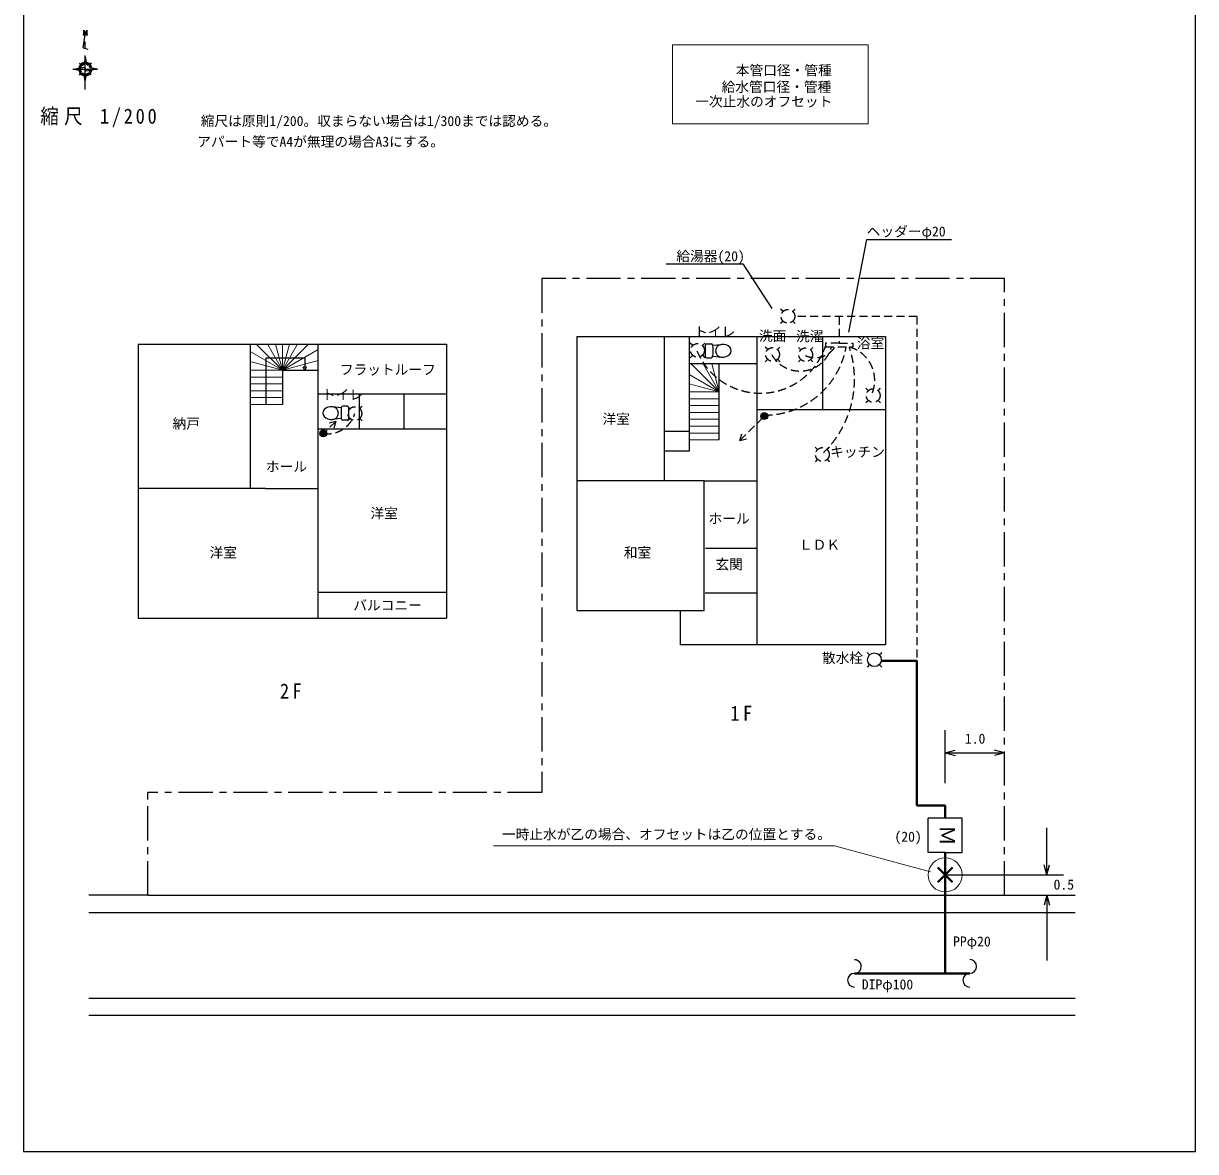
# Model space of a CAD drawing. Units: millimetres, scale not verified, with parts at other scales. Extents: x -68086 to 61897, y -70419 to 69803.
# Drawn here: x -66213 to -32013, y -69819 to -36897 of the extents above; entities that cross this region are included whole.
import ezdxf
from ezdxf.enums import TextEntityAlignment as Align

# ---------------------------------------------------------------- set-up
doc = ezdxf.new("R2010")
doc.units = ezdxf.units.MM
doc.header["$LTSCALE"] = 200
doc.linetypes.add('CHAIN1', pattern=[8, 5, -1, 1, -1])
doc.linetypes.add('DASHED1', pattern=[1.8, 1.2, -0.6])
for name, color, linetype, lineweight in [('0-0_芯', 7, 'Continuous', 25), ('5-0_芯', 7, 'Continuous', 25), ('7-0_凡例他', 6, 'Continuous', 9)]:
    doc.layers.add(name, color=color, linetype=linetype, lineweight=lineweight)
doc.styles.add('ＭＳ 明朝', font='')
doc.styles.get('ＭＳ 明朝').set_extended_font_data('MS Mincho')

msp = doc.modelspace()

# ---------------------------------------------------------------- linework, layer by layer
at = {"layer": '0-0_芯'}
for p, q in [((-66212.8, -23019), (-66212.8, -69819)), ((-32012.8, -69819), (-32012.8, -23019)), ((-66212.8, -69819), (-32012.8, -69819))]:
    msp.add_line(p, q, dxfattribs=at)
at = {"layer": '5-0_芯', "linetype": 'CHAIN1'}
for p, q in [((-64470.6, -37608.6), (-64407.3, -37228.8)), ((-64435.1, -37108.8), (-64467.3, -37108.8)), ((-64467.3, -37228.8), (-64431.3, -37228.8)), ((-64461.3, -37114.8), (-64461.3, -37222.8)), ((-64437.3, -37126.3), (-64437.3, -37222.8)), ((-64384.9, -37213), (-64435.1, -37108.8)), ((-64407.3, -38828.8), (-64407.3, -37228.8)), ((-64347.3, -37108.8), (-64383.3, -37108.8)), ((-64377.3, -37211.2), (-64377.3, -37114.8)), ((-64353.3, -37222.8), (-64353.3, -37114.8)), ((-64470.6, -37608.6), (-64332.3, -37645.7)), ((-64407.3, -37868.8), (-64444.1, -38089.6)), ((-64407.3, -37868.8), (-64370.5, -38089.6)), ((-64767.3, -38228.8), (-64422.5, -38171.3)), ((-64767.3, -38228.8), (-64047.3, -38228.8)), ((-64767.3, -38228.8), (-64546.6, -38265.6)), ((-64577, -38059.1), (-64490.3, -38111.1)), ((-64577, -38059.1), (-64525, -38145.8)), ((-64546.6, -38192), (-64525, -38145.8)), ((-64490.3, -38111.1), (-64444.1, -38089.6)), ((-64422.5, -38171.3), (-64392.1, -38286.2)), ((-64047.3, -38228.8), (-64392.1, -38286.2)), ((-64370.5, -38089.6), (-64324.3, -38111.1)), ((-64237.6, -38059.1), (-64324.3, -38111.1)), ((-64268.1, -38265.6), (-64289.7, -38311.8)), ((-64047.3, -38228.8), (-64268.1, -38192)), ((-64577, -38398.5), (-64490.3, -38346.5)), ((-64444.1, -38368), (-64490.3, -38346.5)), ((-64407.3, -38588.8), (-64444.1, -38368)), ((-64407.3, -38588.8), (-64370.5, -38368)), ((-64324.3, -38346.5), (-64370.5, -38368)), ((-64237.6, -38398.5), (-64324.3, -38346.5)), ((-64237.6, -38398.5), (-64289.7, -38311.8)), ((-62588, -62340.6), (-62588, -59340.6))]:
    msp.add_line(p, q, dxfattribs=at)
at = {"layer": '5-0_芯'}
for p, q in [((-42133.6, -45901.9), (-41607.4, -43202.3)), ((-41607.4, -43202.3), (-39136.6, -43202.3)), ((-47505.5, -50244.2), (-47505.5, -46030.2)), ((-44803.2, -55030.2), (-44803.2, -46030.2)), ((-42902.7, -46030.2), (-42902.7, -47037)), ((-62868.9, -46252.1), (-53868.9, -46252.1)), ((-59592.6, -46257.4), (-59592.6, -49603.1)), ((-57608.6, -54252.1), (-57608.6, -46252.1)), ((-53868.9, -46252.1), (-53868.9, -54252.1)), ((-46308.6, -46623.9), (-46308.6, -46273.9)), ((-46278.6, -46243.9), (-46147.4, -46243.9)), ((-46097.5, -46289.9), (-45846.5, -46263.3)), ((-59129.8, -46652), (-58004.7, -46652)), ((-59129.8, -48015.8), (-59129.8, -46652)), ((-58004.7, -46652), (-58004.7, -46929.2)), ((-44806.1, -46829.5), (-46787.3, -46829.5)), ((-46278.6, -46653.9), (-46147.4, -46653.9)), ((-46097.5, -46607.9), (-45846.5, -46634.6)), ((-45908.5, -49050), (-45908.5, -46829.5)), ((-58655.4, -47015.8), (-57611.6, -47015.8)), ((-58655.4, -47015.8), (-58655.4, -48015.8)), ((-58004.7, -47015.8), (-58054.7, -46929.2)), ((-42902.7, -47037), (-42902.7, -48168.4)), ((-57608.6, -47704.4), (-53868.9, -47704.4)), ((-56415.4, -47704.4), (-56415.4, -48732)), ((-55116.8, -47704.4), (-55116.8, -48732)), ((-56940.5, -48110.2), (-57191.6, -48083.5)), ((-56759.4, -48064.2), (-56890.6, -48064.2)), ((-56729.4, -48094.2), (-56729.4, -48444.2)), ((-44795.6, -48168.4), (-41063.6, -48168.4)), ((-56940.5, -48428.2), (-57191.6, -48454.8)), ((-56759.4, -48474.2), (-56890.6, -48474.2)), ((-57608.6, -48732), (-53868.9, -48732)), ((-47505.5, -48795.2), (-46787.3, -48795.2)), ((-59592.6, -49603.1), (-59592.6, -50466.2)), ((-46347.4, -50244.2), (-44803.2, -50244.2)), ((-59152.8, -50466.2), (-62864.8, -50466.2)), ((-59152.8, -50466.2), (-57608.6, -50466.2)), ((-46310.3, -52210.4), (-44821.3, -52210.4)), ((-57608.6, -53496.7), (-53868.9, -53496.7)), ((-46317.7, -53510.7), (-44803.2, -53510.7)), ((-47050.3, -54030.2), (-47050.3, -55030.2)), ((-59152.8, -54252.1), (-53868.9, -54252.1)), ((-41063.6, -55030.2), (-47050.3, -55030.2)), ((-41523.4, -55325.9), (-41594.1, -55255.2)), ((-41240.5, -55325.9), (-41169.8, -55255.2)), ((-41523.4, -55608.8), (-41594.1, -55679.5)), ((-41240.5, -55608.8), (-41169.8, -55679.5)), ((-39318.6, -59065), (-39318.6, -57518.6)), ((-39318.6, -58184.6), (-39028.9, -58107)), ((-39318.6, -58184.6), (-39028.9, -58262.2)), ((-37588, -58184.6), (-37877.8, -58262.2)), ((-39818.6, -61089.5), (-39818.6, -60089.5)), ((-36355.6, -61707.9), (-36355.6, -60375.9)), ((-39318.6, -61089.5), (-39818.6, -61089.5)), ((-39318.6, -61089.5), (-38818.6, -61089.5)), ((-36355.6, -61744.7), (-36433.2, -61454.9)), ((-36355.6, -61744.7), (-36277.9, -61454.9)), ((-39318.6, -62340.6), (-39318.6, -61744.7)), ((-39318.6, -61744.7), (-35861.5, -61744.7)), ((-36355.6, -61707.9), (-36355.6, -61744.7)), ((-62588, -62340.6), (-64302, -62340.6)), ((-62588, -62340.6), (-37588, -62340.6)), ((-37588, -62340.6), (-35522.5, -62340.6)), ((-36355.6, -62340.6), (-36433.2, -62630.4)), ((-36355.6, -62340.6), (-36355.6, -64242.9)), ((-36355.6, -62340.6), (-36277.9, -62630.4)), ((-64302, -62840.6), (-35522.5, -62840.6)), ((-64302, -65340.6), (-35522.5, -65340.6)), ((-64302, -65840.6), (-35522.5, -65840.6))]:
    msp.add_line(p, q, dxfattribs=at)
at = {"layer": '5-0_芯', "linetype": 'DASHED1'}
for p, q in [((-44047.9, -45303.5), (-44118.6, -45232.8)), ((-43765.1, -45303.5), (-43694.3, -45232.8)), ((-40142.2, -45444.9), (-43706.5, -45444.9)), ((-40142.2, -45444.9), (-40142.2, -55499.7)), ((-44047.9, -45586.3), (-44118.6, -45657)), ((-43765.1, -45586.3), (-43694.3, -45657)), ((-46685.7, -46297.5), (-46756.4, -46226.8)), ((-46402.8, -46297.5), (-46332.1, -46226.8)), ((-44496.7, -46416.2), (-44567.4, -46345.5)), ((-44213.9, -46416.2), (-44143.2, -46345.5)), ((-43529.8, -46422.1), (-43600.5, -46351.4)), ((-43246.9, -46422.1), (-43176.2, -46351.4)), ((-42810.6, -46332.4), (-42010.6, -46332.4)), ((-42010.6, -46232.4), (-42010.6, -46332.4)), ((-46685.7, -46580.4), (-46756.4, -46651.1)), ((-46402.8, -46580.4), (-46332.1, -46651.1)), ((-44496.7, -46699), (-44567.4, -46769.7)), ((-44213.9, -46699), (-44143.2, -46769.7)), ((-43529.8, -46704.9), (-43600.5, -46775.6)), ((-43246.9, -46704.9), (-43176.2, -46775.6)), ((-41560.3, -47614.5), (-41631, -47543.7)), ((-41277.5, -47614.5), (-41206.7, -47543.7)), ((-56683.5, -48139.8), (-56754.3, -48069.1)), ((-56400.7, -48139.8), (-56330, -48069.1)), ((-41560.3, -47897.3), (-41631, -47968)), ((-41277.5, -47897.3), (-41206.7, -47968)), ((-57100.7, -48513.1), (-57528.2, -48940.6)), ((-57100.7, -48513.1), (-57293.9, -48564.9)), ((-57100.7, -48513.1), (-57152.5, -48706.3)), ((-56683.5, -48422.6), (-56754.3, -48493.3)), ((-56400.7, -48422.6), (-56330, -48493.3)), ((-45307.8, -49067), (-44600.7, -48359.9)), ((-45307.8, -49067), (-45256, -48873.8)), ((-45307.8, -49067), (-45114.6, -49015.2)), ((-43043.3, -49334.8), (-43114.1, -49264.1)), ((-42760.5, -49334.8), (-42689.8, -49264.1)), ((-43043.3, -49617.6), (-43114.1, -49688.3)), ((-42760.5, -49617.6), (-42689.8, -49688.3))]:
    msp.add_line(p, q, dxfattribs=at)
at = {"layer": '5-0_芯', "color": 2, "lineweight": 9}
for p, q in [((-58655.4, -47015.8), (-59592.6, -46474.7)), ((-58655.4, -47015.8), (-59419.1, -46252.1)), ((-58655.4, -47015.8), (-59096.3, -46252.1)), ((-58655.4, -47015.8), (-58860, -46252.1)), ((-58655.4, -47015.8), (-58655.4, -46252.1)), ((-58655.4, -47015.8), (-58214.4, -46252.1)), ((-58655.4, -47015.8), (-58450.7, -46252.1)), ((-58655.4, -47015.8), (-57891.7, -46252.1)), ((-58655.4, -47015.8), (-57608.6, -46411.5)), ((-58655.4, -47015.8), (-59592.6, -46764.7)), ((-58655.4, -47015.8), (-57608.6, -46735.4)), ((-45908.5, -47650), (-46729, -46829.5)), ((-45908.5, -47650), (-46382.2, -46829.5)), ((-45908.5, -47650), (-46128.3, -46829.5)), ((-58655.4, -47015.8), (-59593.6, -47015.8)), ((-45908.5, -47650), (-46787.3, -47142.6)), ((-58655.4, -47215.8), (-59593.6, -47215.8)), ((-58655.4, -47415.8), (-59593.6, -47415.8)), ((-45908.5, -47650), (-46787.3, -47414.5)), ((-58655.4, -47615.8), (-59593.6, -47615.8)), ((-58655.4, -47815.8), (-59593.6, -47815.8)), ((-45908.5, -47650), (-46787.3, -47650)), ((-45908.5, -47850), (-46787.3, -47850)), ((-58655.4, -48015.8), (-59593.6, -48015.8)), ((-45908.5, -48050), (-46787.3, -48050)), ((-45908.5, -48250), (-46787.3, -48250)), ((-45908.5, -48450), (-46787.3, -48450)), ((-45908.5, -48650), (-46787.3, -48650)), ((-45908.5, -48850), (-46787.3, -48850)), ((-45908.5, -49050), (-46787.3, -49050))]:
    msp.add_line(p, q, dxfattribs=at)
at = {"layer": '5-0_芯', "color": 3, "lineweight": 40}
for p, q in [((-39318.6, -59718.8), (-40142.2, -59718.8)), ((-39318.6, -60089.5), (-39318.6, -59718.8)), ((-39318.6, -61089.5), (-39318.6, -64618.2)), ((-39318.6, -61744.7), (-39530.8, -61532.6)), ((-39318.6, -61744.7), (-39106.5, -61532.6)), ((-39318.6, -61744.7), (-39530.8, -61956.9)), ((-39318.6, -61744.7), (-39106.5, -61956.9)), ((-41966.6, -64618.2), (-41572.1, -64618.2)), ((-41572.1, -64618.2), (-38600.1, -64618.2))]:
    msp.add_line(p, q, dxfattribs=at)
at = {"layer": '5-0_芯', "linetype": 'CHAIN1'}
for points in [[(-64429.7, -37124.6), (-64379.6, -37228.8), (-64347.3, -37228.8)], [(-64577, -38398.5), (-64525, -38311.8), (-64546.6, -38265.6)], [(-64237.6, -38059.1), (-64289.7, -38145.8), (-64268.1, -38192)], [(-37588, -62340.6), (-37588, -44340.6), (-51088, -44340.6), (-51088, -59340.6), (-62588, -59340.6)]]:
    msp.add_lwpolyline(points, dxfattribs=at)
at = {"layer": '5-0_芯'}
for points in [[(-47464.1, -43911.5), (-45222.1, -43911.5), (-44375.6, -45215.5)], [(-50063.6, -46030.2), (-41063.6, -46030.2), (-41063.6, -55030.2)], [(-50063.6, -46030.2), (-50063.6, -54030.2), (-47050.3, -54030.2)], [(-46787.3, -46035.5), (-46787.3, -49381.1), (-47505.5, -49381.1)], [(-62868.9, -46252.1), (-62868.9, -54252.1), (-59855.7, -54252.1), (-59152.8, -54252.1)], [(-58004.7, -47015.8), (-57954.7, -46929.2), (-58054.7, -46929.2)], [(-47050.3, -54030.2), (-46347.4, -54030.2), (-46347.4, -50244.2), (-50059.4, -50244.2)], [(-39320.3, -58184.6), (-37588, -58184.6), (-37877.8, -58107)], [(-38818.6, -61089.5), (-38818.6, -60089.5), (-39818.6, -60089.5)]]:
    msp.add_lwpolyline(points, dxfattribs=at)
at = {"layer": '5-0_芯', "linetype": 'DASHED1'}
for points in [[(-42410.6, -45449.4), (-42410.6, -46232.4), (-42010.6, -46232.4)], [(-42410.6, -46232.4), (-42810.6, -46232.4), (-42810.6, -46332.4)]]:
    msp.add_lwpolyline(points, dxfattribs=at)
at = {"layer": '5-0_芯', "color": 3, "linetype": 'DASHED1', "lineweight": 40}
msp.add_lwpolyline([(-56411.4, -48718.8), (-56411.6, -48718.8), (-56412.2, -48718.8), (-56412.7, -48718.8), (-56413.3, -48718.8), (-56413.9, -48718.8), (-56414.5, -48718.8), (-56415, -48718.9), (-56415.4, -48718.9)], dxfattribs=at)
at = {"layer": '5-0_芯', "color": 3, "lineweight": 40}
msp.add_lwpolyline([(-40142.2, -59718.8), (-40142.2, -55499.7), (-41184.6, -55499.7)], dxfattribs=at)
at = {"layer": '5-0_芯', "linetype": 'DASHED1'}
for centre in [(-43906.5, -45444.9), (-46544.3, -46438.9), (-44355.3, -46557.6), (-43388.4, -46563.5), (-41418.9, -47755.9), (-56542.1, -48281.2), (-42901.9, -49476.2)]:
    msp.add_circle(centre, 200, dxfattribs=at)
at = {"layer": '5-0_芯'}
for centre, radius in [((-44596.4, -48357.4), 100), ((-44596.4, -48357.4), 90), ((-44596.4, -48357.4), 80), ((-44596.4, -48357.4), 70), ((-44596.4, -48357.4), 60), ((-44596.4, -48357.4), 50), ((-44596.4, -48357.4), 40), ((-44596.4, -48357.4), 30), ((-44596.4, -48357.4), 20), ((-44596.4, -48357.4), 10), ((-57465.1, -48863), 100), ((-57465.1, -48863), 90), ((-57465.1, -48863), 80), ((-57465.1, -48863), 70), ((-57465.1, -48863), 60), ((-57465.1, -48863), 50), ((-57465.1, -48863), 40), ((-57465.1, -48863), 30), ((-57465.1, -48863), 20), ((-57465.1, -48863), 10), ((-41382, -55467.4), 200)]:
    msp.add_circle(centre, radius, dxfattribs=at)
at = {"layer": '5-0_芯', "linetype": 'CHAIN1'}
for centre, radius, start, end in [((-64467.3, -37114.8), 6, 0, 90), ((-64467.3, -37222.8), 6, 270, 0), ((-64433.3, -37126.3), 4, 25.70459, 180), ((-64431.3, -37222.8), 6, 180, 180.67964), ((-64431.3, -37222.8), 6, 180.67964, 270), ((-64381.3, -37211.2), 4, 205.70459, 0), ((-64383.3, -37114.8), 6, 0, 90), ((-64347.3, -37114.8), 6, 90, 180), ((-64347.3, -37222.8), 6, 180, 270), ((-64407.3, -38228.8), 191.3, 138.67458, 171.44472), ((-64407.3, -38228.8), 191.3, 188.55528, 221.32542), ((-64407.3, -38228.8), 185.3, 139.26791, 170.84038), ((-64407.3, -38228.8), 185.3, 189.15962, 220.73209), ((-64407.3, -38228.8), 179.3, 139.90319, 170.19321), ((-64407.3, -38228.8), 179.3, 189.80679, 220.09681), ((-64407.3, -38228.8), 173.3, 140.58513, 169.49841), ((-64407.3, -38228.8), 173.3, 190.50159, 219.41487), ((-64407.3, -38228.8), 167.3, 141.31921, 168.75036), ((-64407.3, -38228.8), 167.3, 191.24964, 218.68079), ((-64407.3, -38228.8), 161.3, 142.11179, 167.94254), ((-64407.3, -38228.8), 161.3, 192.05746, 217.88821), ((-64407.3, -38228.8), 155.3, 142.97038, 167.06725), ((-64407.3, -38228.8), 155.3, 192.93275, 217.02962), ((-64407.3, -38228.8), 149.3, 143.90385, 166.11539), ((-64407.3, -38228.8), 149.3, 193.88461, 216.09615), ((-64407.3, -38228.8), 143.3, 146.39272, 163.60849), ((-64407.3, -38228.8), 143.3, 196.39151, 213.60728), ((-64407.3, -38228.8), 191.3, 98.55528, 131.32542), ((-64407.3, -38228.8), 185.3, 99.15962, 130.73209), ((-64407.3, -38228.8), 179.3, 99.80679, 130.09681), ((-64407.3, -38228.8), 173.3, 100.50159, 129.41487), ((-64407.3, -38228.8), 167.3, 101.24964, 128.68079), ((-64407.3, -38228.8), 161.3, 102.05746, 127.88821), ((-64407.3, -38228.8), 155.3, 102.93275, 127.02962), ((-64407.3, -38228.8), 149.3, 103.88461, 126.09615), ((-64407.3, -38228.8), 143.3, 106.39151, 123.60728), ((-64407.3, -38228.8), 191.3, 48.67458, 81.44472), ((-64407.3, -38228.8), 185.3, 49.26791, 80.84038), ((-64407.3, -38228.8), 179.3, 49.90319, 80.19321), ((-64407.3, -38228.8), 173.3, 50.58513, 79.49841), ((-64407.3, -38228.8), 167.3, 51.31921, 78.75036), ((-64407.3, -38228.8), 161.3, 52.11179, 77.94254), ((-64407.3, -38228.8), 155.3, 52.97038, 77.06725), ((-64407.3, -38228.8), 149.3, 53.90385, 76.11539), ((-64407.3, -38228.8), 143.3, 56.39272, 73.60849), ((-64407.3, -38228.8), 143.3, 16.39151, 33.60728), ((-64407.3, -38228.8), 143.3, 326.39272, 343.60849), ((-64407.3, -38228.8), 149.3, 13.88461, 36.09615), ((-64407.3, -38228.8), 149.3, 323.90385, 346.11539), ((-64407.3, -38228.8), 155.3, 12.93275, 37.02962), ((-64407.3, -38228.8), 155.3, 322.97038, 347.06725), ((-64407.3, -38228.8), 161.3, 12.05746, 37.88821), ((-64407.3, -38228.8), 161.3, 322.11179, 347.94254), ((-64407.3, -38228.8), 167.3, 11.24964, 38.68079), ((-64407.3, -38228.8), 167.3, 321.31921, 348.75036), ((-64407.3, -38228.8), 173.3, 10.50159, 39.41487), ((-64407.3, -38228.8), 173.3, 320.58513, 349.49841), ((-64407.3, -38228.8), 179.3, 9.80679, 40.09681), ((-64407.3, -38228.8), 179.3, 319.90319, 350.19321), ((-64407.3, -38228.8), 185.3, 9.15962, 40.73209), ((-64407.3, -38228.8), 185.3, 319.26791, 350.84038), ((-64407.3, -38228.8), 191.3, 8.55528, 41.32542), ((-64407.3, -38228.8), 191.3, 318.67458, 351.44472), ((-64407.3, -38228.8), 191.3, 228.67458, 261.44472), ((-64407.3, -38228.8), 185.3, 229.26791, 260.84038), ((-64407.3, -38228.8), 179.3, 229.90319, 260.19321), ((-64407.3, -38228.8), 173.3, 230.58513, 259.49841), ((-64407.3, -38228.8), 167.3, 231.31921, 258.75036), ((-64407.3, -38228.8), 161.3, 232.11179, 257.94254), ((-64407.3, -38228.8), 155.3, 232.97038, 257.06725), ((-64407.3, -38228.8), 149.3, 233.90385, 256.11539), ((-64407.3, -38228.8), 143.3, 236.39272, 253.60849), ((-64407.3, -38228.8), 191.3, 278.55528, 311.32542), ((-64407.3, -38228.8), 185.3, 279.15962, 310.73209), ((-64407.3, -38228.8), 179.3, 279.80679, 310.09681), ((-64407.3, -38228.8), 173.3, 280.50159, 309.41487), ((-64407.3, -38228.8), 167.3, 281.24964, 308.68079), ((-64407.3, -38228.8), 161.3, 282.05746, 307.88821), ((-64407.3, -38228.8), 155.3, 282.93275, 307.02962), ((-64407.3, -38228.8), 149.3, 283.88461, 306.09615), ((-64407.3, -38228.8), 143.3, 286.39151, 303.60728)]:
    msp.add_arc(centre, radius, start, end, dxfattribs=at)
at = {"layer": '5-0_芯', "linetype": 'DASHED1'}
for centre, radius, start, end in [((-44711.3, -45684.4), 2003.6, 202.69392, 341.56302), ((-44585.7, -45911.9), 2415.6, 269.79297, 349.97497), ((-43553.6, -46086.6), 954.9, 210.44194, 345.08839), ((-43111.7, -45958.5), 691.8, 245.53732, 327.29056), ((-44958.9, -47281.9), 2995.1, 314.13609, 18.48381), ((-42379.3, -47311.5), 1005.2, 338.54195, 72.05234), ((-57345.5, -48034.9), 838.9, 261.88554, 342.48117)]:
    msp.add_arc(centre, radius, start, end, dxfattribs=at)
at = {"layer": '5-0_芯'}
for centre, radius, start, end in [((-46278.6, -46273.9), 30, 90, 180), ((-46147.4, -46293.9), 50, 4.58408, 90), ((-48080.5, -46448.9), 1989.4, 355.41591, 4.58408), ((-45829.3, -46448.9), 186.4, 95.269, 264.73099), ((-46278.6, -46623.9), 30, 180, 270), ((-46147.4, -46603.9), 50, 270, 355.41591), ((-57208.7, -48269.2), 186.4, 275.269, 84.73099), ((-54957.5, -48269.2), 1989.4, 175.41591, 184.58408), ((-56890.6, -48114.2), 50, 90, 175.41591), ((-56759.4, -48094.2), 30, 0, 90), ((-56890.6, -48424.2), 50, 184.58408, 270), ((-56759.4, -48444.2), 30, 270, 0), ((-41966.6, -64419.9), 200, 264.63857, 90), ((-38600.1, -64414.1), 200, 270, 90), ((-41966.6, -64818.2), 200, 90, 270), ((-38600.1, -64820.7), 200, 90, 270)]:
    msp.add_arc(centre, radius, start, end, dxfattribs=at)
for centre, major_axis in [((-45811.4, -46448.9), (250, 0)), ((-57226.6, -48269.2), (-250, 0))]:
    msp.add_ellipse(centre, major_axis=major_axis, ratio=0.75, start_param=4.5717762, end_param=7.9945941, dxfattribs=at)
at = {"layer": '7-0_凡例他'}
for p, q in [((-47273.4, -37519.8), (-47273.4, -39826.8)), ((-47273.4, -39826.8), (-41568.3, -39826.8)), ((-47370.3, -60899.1), (-52496.7, -60899.1))]:
    msp.add_line(p, q, dxfattribs=at)
for points in [[(-47273.4, -37519.8), (-41568.3, -37519.8), (-41568.3, -39826.8)], [(-39742, -61651.5), (-42549.7, -60899.1), (-47370.3, -60899.1)]]:
    msp.add_lwpolyline(points, dxfattribs=at)
msp.add_circle((-39318.6, -61744.7), 497.3, dxfattribs=at)

# ---------------------------------------------------------------- texts
at = {"layer": '5-0_芯', "style": 'ＭＳ 明朝'}
for s, p in [('ヘッダーφ20', (-41607.4, -43202.3)), ('給湯器(20)', (-47162.2, -43924)), ('トイレ', (-46641.7, -46134.9)), ('洗面', (-44751.3, -46249.1)), ('洗濯', (-43671.2, -46259.5)), ('浴室', (-41895.1, -46467.2)), ('フラットルーフ', (-56981.3, -47234.3)), ('トイレ', (-57503.8, -47965.9)), ('納戸', (-61861.3, -48806.4)), ('洋室', (-49317.4, -48675.4)), ('キッチン', (-42674.1, -49635.1)), ('ホール', (-59137.9, -50062.9)), ('洋室', (-56089.3, -51427.2)), ('ホール', (-46224.4, -51580.5)), ('ＬＤＫ', (-43585.8, -52343.6)), ('洋室', (-60780.5, -52572.9)), ('和室', (-48695.1, -52572.9)), ('玄関', (-46020.7, -52916.8)), ('バルコニー', (-56588.3, -54112.2)), ('散水栓', (-42913, -55647.8)), ('1.0', (-38744.4, -58004.4)), ('(20)', (-40798.9, -60864.2)), ('0.5', (-36155.7, -62261.3)), ('PPφ20', (-39089.5, -63921.3)), ('DIPφ100', (-41751.5, -65177.5))]:
    msp.add_text(s, height=293.3, dxfattribs=at).set_placement(p, align=Align.BOTTOM_LEFT)
msp.add_text('Ｍ', height=439.9, rotation=270, dxfattribs=at).set_placement((-39608.4, -60292.8), align=Align.BOTTOM_LEFT)
at = {"layer": '5-0_芯', "char_height": 439.9, "attachment_point": 7, "style": 'ＭＳ 明朝'}
for s, insert in [('\\T1.29;\\W0.9;縮尺\\~1/200', (-65722.4, -39929.5)), ('\\T1.36;\\W0.9;2F', (-58729, -56599.2)), ('\\T1.36;\\W0.9;1F', (-45585.7, -57247.5))]:
    msp.add_mtext(s, dxfattribs=dict(at, insert=insert))
at = {"layer": '7-0_凡例他', "style": 'ＭＳ 明朝'}
for s, p in [('本管口径・管種', (-45428.7, -38499.6)), ('給水管口径・管種', (-45842.5, -38983.2)), ('一次止水のオフセット', (-46610.8, -39410.6)), ('縮尺は原則1/200。収まらない場合は1/300までは認める。', (-61039.6, -39978.5)), ('アパート等でA4が無理の場合A3にする。', (-61141.4, -40581.5)), ('一時止水が乙の場合、オフセットは乙の位置とする。', (-52252, -60794.8))]:
    msp.add_text(s, height=293.3, dxfattribs=at).set_placement(p, align=Align.BOTTOM_LEFT)

doc.saveas('drawing.dxf')
